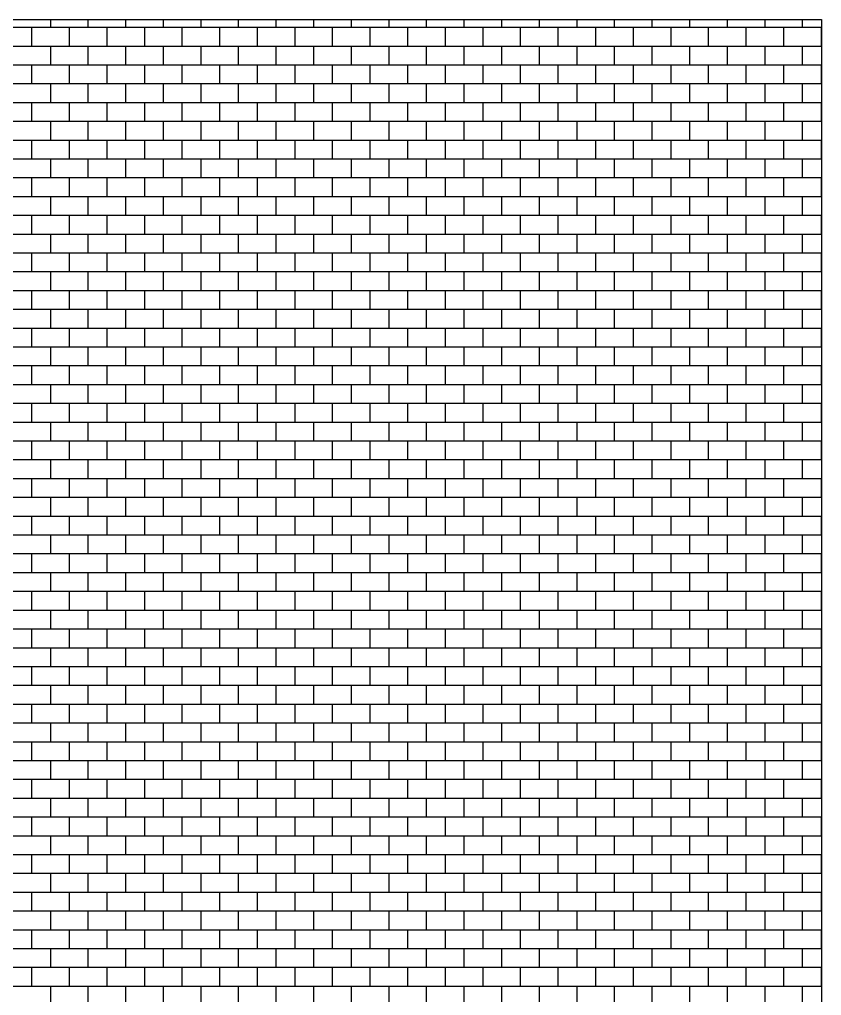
# Model space of a CAD drawing. Units: millimetres at full size, sheet at 1:200. Extents: x -75982 to 56920, y -53678 to 7447.
# Drawn here: x 17006 to 42602, y -23700 to 7447 of the extents above; entities that cross this region are included whole.
import ezdxf

# ---------------------------------------------------------------- set-up
doc = ezdxf.new("R2010")
doc.units = ezdxf.units.MM
doc.header["$LTSCALE"] = 200
doc.layers.add('0-8_門型柱部', color=7, linetype='Continuous')

msp = doc.modelspace()

# ---------------------------------------------------------------- linework, layer by layer
at = {"layer": '0-8_門型柱部'}
for p, q in [((-43987.2, 7200), (42601.7, 7200)), ((17400, 6600), (17400, 7200)), ((18000, 7200), (18000, 7446.6)), ((18600, 6600), (18600, 7200)), ((19200, 7200), (19200, 7446.6)), ((19800, 6600), (19800, 7200)), ((20400, 7200), (20400, 7446.6)), ((21000, 6600), (21000, 7200)), ((21600, 7200), (21600, 7446.6)), ((22200, 6600), (22200, 7200)), ((22800, 7200), (22800, 7446.6)), ((23400, 6600), (23400, 7200)), ((24000, 7200), (24000, 7446.6)), ((24600, 6600), (24600, 7200)), ((25200, 7200), (25200, 7446.6)), ((25800, 6600), (25800, 7200)), ((26400, 7200), (26400, 7446.6)), ((27000, 6600), (27000, 7200)), ((27600, 7200), (27600, 7446.6)), ((28200, 6600), (28200, 7200)), ((28800, 7200), (28800, 7446.6)), ((29400, 6600), (29400, 7200)), ((30000, 7200), (30000, 7446.6)), ((30600, 6600), (30600, 7200)), ((31200, 7200), (31200, 7446.6)), ((31800, 6600), (31800, 7200)), ((32400, 7200), (32400, 7446.6)), ((33000, 6600), (33000, 7200)), ((33600, 7200), (33600, 7446.6)), ((34200, 6600), (34200, 7200)), ((34800, 7200), (34800, 7446.6)), ((35400, 6600), (35400, 7200)), ((36000, 7200), (36000, 7446.6)), ((36600, 6600), (36600, 7200)), ((37200, 7200), (37200, 7446.6)), ((37800, 6600), (37800, 7200)), ((38400, 7200), (38400, 7446.6)), ((39000, 6600), (39000, 7200)), ((39600, 7200), (39600, 7446.6)), ((40200, 6600), (40200, 7200)), ((40800, 7200), (40800, 7446.6)), ((41400, 6600), (41400, 7200)), ((42000, 7200), (42000, 7446.6)), ((42600, 6600), (42600, 7200)), ((-43987.2, 6600), (42601.7, 6600)), ((18000, 6000), (18000, 6600)), ((19200, 6000), (19200, 6600)), ((20400, 6000), (20400, 6600)), ((21600, 6000), (21600, 6600)), ((22800, 6000), (22800, 6600)), ((24000, 6000), (24000, 6600)), ((25200, 6000), (25200, 6600)), ((26400, 6000), (26400, 6600)), ((27600, 6000), (27600, 6600)), ((28800, 6000), (28800, 6600)), ((30000, 6000), (30000, 6600)), ((31200, 6000), (31200, 6600)), ((32400, 6000), (32400, 6600)), ((33600, 6000), (33600, 6600)), ((34800, 6000), (34800, 6600)), ((36000, 6000), (36000, 6600)), ((37200, 6000), (37200, 6600)), ((38400, 6000), (38400, 6600)), ((39600, 6000), (39600, 6600)), ((40800, 6000), (40800, 6600)), ((42000, 6000), (42000, 6600)), ((-43987.2, 6000), (42601.7, 6000)), ((17400, 5400), (17400, 6000)), ((18600, 5400), (18600, 6000)), ((19800, 5400), (19800, 6000)), ((21000, 5400), (21000, 6000)), ((22200, 5400), (22200, 6000)), ((23400, 5400), (23400, 6000)), ((24600, 5400), (24600, 6000)), ((25800, 5400), (25800, 6000)), ((27000, 5400), (27000, 6000)), ((28200, 5400), (28200, 6000)), ((29400, 5400), (29400, 6000)), ((30600, 5400), (30600, 6000)), ((31800, 5400), (31800, 6000)), ((33000, 5400), (33000, 6000)), ((34200, 5400), (34200, 6000)), ((35400, 5400), (35400, 6000)), ((36600, 5400), (36600, 6000)), ((37800, 5400), (37800, 6000)), ((39000, 5400), (39000, 6000)), ((40200, 5400), (40200, 6000)), ((41400, 5400), (41400, 6000)), ((42600, 5400), (42600, 6000)), ((-43987.2, 5400), (42601.7, 5400)), ((18000, 4800), (18000, 5400)), ((19200, 4800), (19200, 5400)), ((20400, 4800), (20400, 5400)), ((21600, 4800), (21600, 5400)), ((22800, 4800), (22800, 5400)), ((24000, 4800), (24000, 5400)), ((25200, 4800), (25200, 5400)), ((26400, 4800), (26400, 5400)), ((27600, 4800), (27600, 5400)), ((28800, 4800), (28800, 5400)), ((30000, 4800), (30000, 5400)), ((31200, 4800), (31200, 5400)), ((32400, 4800), (32400, 5400)), ((33600, 4800), (33600, 5400)), ((34800, 4800), (34800, 5400)), ((36000, 4800), (36000, 5400)), ((37200, 4800), (37200, 5400)), ((38400, 4800), (38400, 5400)), ((39600, 4800), (39600, 5400)), ((40800, 4800), (40800, 5400)), ((42000, 4800), (42000, 5400)), ((-43987.2, 4800), (42601.7, 4800)), ((17400, 4200), (17400, 4800)), ((18600, 4200), (18600, 4800)), ((19800, 4200), (19800, 4800)), ((21000, 4200), (21000, 4800)), ((22200, 4200), (22200, 4800)), ((23400, 4200), (23400, 4800)), ((24600, 4200), (24600, 4800)), ((25800, 4200), (25800, 4800)), ((27000, 4200), (27000, 4800)), ((28200, 4200), (28200, 4800)), ((29400, 4200), (29400, 4800)), ((30600, 4200), (30600, 4800)), ((31800, 4200), (31800, 4800)), ((33000, 4200), (33000, 4800)), ((34200, 4200), (34200, 4800)), ((35400, 4200), (35400, 4800)), ((36600, 4200), (36600, 4800)), ((37800, 4200), (37800, 4800)), ((39000, 4200), (39000, 4800)), ((40200, 4200), (40200, 4800)), ((41400, 4200), (41400, 4800)), ((42600, 4200), (42600, 4800)), ((-43987.2, 4200), (42601.7, 4200)), ((18000, 3600), (18000, 4200)), ((19200, 3600), (19200, 4200)), ((20400, 3600), (20400, 4200)), ((21600, 3600), (21600, 4200)), ((22800, 3600), (22800, 4200)), ((24000, 3600), (24000, 4200)), ((25200, 3600), (25200, 4200)), ((26400, 3600), (26400, 4200)), ((27600, 3600), (27600, 4200)), ((28800, 3600), (28800, 4200)), ((30000, 3600), (30000, 4200)), ((31200, 3600), (31200, 4200)), ((32400, 3600), (32400, 4200)), ((33600, 3600), (33600, 4200)), ((34800, 3600), (34800, 4200)), ((36000, 3600), (36000, 4200)), ((37200, 3600), (37200, 4200)), ((38400, 3600), (38400, 4200)), ((39600, 3600), (39600, 4200)), ((40800, 3600), (40800, 4200)), ((42000, 3600), (42000, 4200)), ((-43987.2, 3600), (42601.7, 3600)), ((17400, 3000), (17400, 3600)), ((18600, 3000), (18600, 3600)), ((19800, 3000), (19800, 3600)), ((21000, 3000), (21000, 3600)), ((22200, 3000), (22200, 3600)), ((23400, 3000), (23400, 3600)), ((24600, 3000), (24600, 3600)), ((25800, 3000), (25800, 3600)), ((27000, 3000), (27000, 3600)), ((28200, 3000), (28200, 3600)), ((29400, 3000), (29400, 3600)), ((30600, 3000), (30600, 3600)), ((31800, 3000), (31800, 3600)), ((33000, 3000), (33000, 3600)), ((34200, 3000), (34200, 3600)), ((35400, 3000), (35400, 3600)), ((36600, 3000), (36600, 3600)), ((37800, 3000), (37800, 3600)), ((39000, 3000), (39000, 3600)), ((40200, 3000), (40200, 3600)), ((41400, 3000), (41400, 3600)), ((42600, 3000), (42600, 3600)), ((-43987.2, 3000), (42601.7, 3000)), ((18000, 2400), (18000, 3000)), ((19200, 2400), (19200, 3000)), ((20400, 2400), (20400, 3000)), ((21600, 2400), (21600, 3000)), ((22800, 2400), (22800, 3000)), ((24000, 2400), (24000, 3000)), ((25200, 2400), (25200, 3000)), ((26400, 2400), (26400, 3000)), ((27600, 2400), (27600, 3000)), ((28800, 2400), (28800, 3000)), ((30000, 2400), (30000, 3000)), ((31200, 2400), (31200, 3000)), ((32400, 2400), (32400, 3000)), ((33600, 2400), (33600, 3000)), ((34800, 2400), (34800, 3000)), ((36000, 2400), (36000, 3000)), ((37200, 2400), (37200, 3000)), ((38400, 2400), (38400, 3000)), ((39600, 2400), (39600, 3000)), ((40800, 2400), (40800, 3000)), ((42000, 2400), (42000, 3000)), ((-43987.2, 2400), (42601.7, 2400)), ((17400, 1800), (17400, 2400)), ((18600, 1800), (18600, 2400)), ((19800, 1800), (19800, 2400)), ((21000, 1800), (21000, 2400)), ((22200, 1800), (22200, 2400)), ((23400, 1800), (23400, 2400)), ((24600, 1800), (24600, 2400)), ((25800, 1800), (25800, 2400)), ((27000, 1800), (27000, 2400)), ((28200, 1800), (28200, 2400)), ((29400, 1800), (29400, 2400)), ((30600, 1800), (30600, 2400)), ((31800, 1800), (31800, 2400)), ((33000, 1800), (33000, 2400)), ((34200, 1800), (34200, 2400)), ((35400, 1800), (35400, 2400)), ((36600, 1800), (36600, 2400)), ((37800, 1800), (37800, 2400)), ((39000, 1800), (39000, 2400)), ((40200, 1800), (40200, 2400)), ((41400, 1800), (41400, 2400)), ((42600, 1800), (42600, 2400)), ((-43987.2, 1800), (42601.7, 1800)), ((18000, 1200), (18000, 1800)), ((19200, 1200), (19200, 1800)), ((20400, 1200), (20400, 1800)), ((21600, 1200), (21600, 1800)), ((22800, 1200), (22800, 1800)), ((24000, 1200), (24000, 1800)), ((25200, 1200), (25200, 1800)), ((26400, 1200), (26400, 1800)), ((27600, 1200), (27600, 1800)), ((28800, 1200), (28800, 1800)), ((30000, 1200), (30000, 1800)), ((31200, 1200), (31200, 1800)), ((32400, 1200), (32400, 1800)), ((33600, 1200), (33600, 1800)), ((34800, 1200), (34800, 1800)), ((36000, 1200), (36000, 1800)), ((37200, 1200), (37200, 1800)), ((38400, 1200), (38400, 1800)), ((39600, 1200), (39600, 1800)), ((40800, 1200), (40800, 1800)), ((42000, 1200), (42000, 1800)), ((-43987.2, 1200), (42601.7, 1200)), ((17400, 600), (17400, 1200)), ((18600, 600), (18600, 1200)), ((19800, 600), (19800, 1200)), ((21000, 600), (21000, 1200)), ((22200, 600), (22200, 1200)), ((23400, 600), (23400, 1200)), ((24600, 600), (24600, 1200)), ((25800, 600), (25800, 1200)), ((27000, 600), (27000, 1200)), ((28200, 600), (28200, 1200)), ((29400, 600), (29400, 1200)), ((30600, 600), (30600, 1200)), ((31800, 600), (31800, 1200)), ((33000, 600), (33000, 1200)), ((34200, 600), (34200, 1200)), ((35400, 600), (35400, 1200)), ((36600, 600), (36600, 1200)), ((37800, 600), (37800, 1200)), ((39000, 600), (39000, 1200)), ((40200, 600), (40200, 1200)), ((41400, 600), (41400, 1200)), ((42600, 600), (42600, 1200)), ((-43987.2, 600), (42601.7, 600)), ((18000, 0), (18000, 600)), ((19200, 0), (19200, 600)), ((20400, 0), (20400, 600)), ((21600, 0), (21600, 600)), ((22800, 0), (22800, 600)), ((24000, 0), (24000, 600)), ((25200, 0), (25200, 600)), ((26400, 0), (26400, 600)), ((27600, 0), (27600, 600)), ((28800, 0), (28800, 600)), ((30000, 0), (30000, 600)), ((31200, 0), (31200, 600)), ((32400, 0), (32400, 600)), ((33600, 0), (33600, 600)), ((34800, 0), (34800, 600)), ((36000, 0), (36000, 600)), ((37200, 0), (37200, 600)), ((38400, 0), (38400, 600)), ((39600, 0), (39600, 600)), ((40800, 0), (40800, 600)), ((42000, 0), (42000, 600)), ((-43987.2, 0), (42601.7, 0)), ((17400, -600), (17400, 0)), ((18600, -600), (18600, 0)), ((19800, -600), (19800, 0)), ((21000, -600), (21000, 0)), ((22200, -600), (22200, 0)), ((23400, -600), (23400, 0)), ((24600, -600), (24600, 0)), ((25800, -600), (25800, 0)), ((27000, -600), (27000, 0)), ((28200, -600), (28200, 0)), ((29400, -600), (29400, 0)), ((30600, -600), (30600, 0)), ((31800, -600), (31800, 0)), ((33000, -600), (33000, 0)), ((34200, -600), (34200, 0)), ((35400, -600), (35400, 0)), ((36600, -600), (36600, 0)), ((37800, -600), (37800, 0)), ((39000, -600), (39000, 0)), ((40200, -600), (40200, 0)), ((41400, -600), (41400, 0)), ((42600, -600), (42600, 0)), ((-43987.2, -600), (42601.7, -600)), ((18000, -1200), (18000, -600)), ((19200, -1200), (19200, -600)), ((20400, -1200), (20400, -600)), ((21600, -1200), (21600, -600)), ((22800, -1200), (22800, -600)), ((24000, -1200), (24000, -600)), ((25200, -1200), (25200, -600)), ((26400, -1200), (26400, -600)), ((27600, -1200), (27600, -600)), ((28800, -1200), (28800, -600)), ((30000, -1200), (30000, -600)), ((31200, -1200), (31200, -600)), ((32400, -1200), (32400, -600)), ((33600, -1200), (33600, -600)), ((34800, -1200), (34800, -600)), ((36000, -1200), (36000, -600)), ((37200, -1200), (37200, -600)), ((38400, -1200), (38400, -600)), ((39600, -1200), (39600, -600)), ((40800, -1200), (40800, -600)), ((42000, -1200), (42000, -600)), ((-43987.2, -1200), (42601.7, -1200)), ((17400, -1800), (17400, -1200)), ((18600, -1800), (18600, -1200)), ((19800, -1800), (19800, -1200)), ((21000, -1800), (21000, -1200)), ((22200, -1800), (22200, -1200)), ((23400, -1800), (23400, -1200)), ((24600, -1800), (24600, -1200)), ((25800, -1800), (25800, -1200)), ((27000, -1800), (27000, -1200)), ((28200, -1800), (28200, -1200)), ((29400, -1800), (29400, -1200)), ((30600, -1800), (30600, -1200)), ((31800, -1800), (31800, -1200)), ((33000, -1800), (33000, -1200)), ((34200, -1800), (34200, -1200)), ((35400, -1800), (35400, -1200)), ((36600, -1800), (36600, -1200)), ((37800, -1800), (37800, -1200)), ((39000, -1800), (39000, -1200)), ((40200, -1800), (40200, -1200)), ((41400, -1800), (41400, -1200)), ((42600, -1800), (42600, -1200)), ((-43987.2, -1800), (42601.7, -1800)), ((18000, -2400), (18000, -1800)), ((19200, -2400), (19200, -1800)), ((20400, -2400), (20400, -1800)), ((21600, -2400), (21600, -1800)), ((22800, -2400), (22800, -1800)), ((24000, -2400), (24000, -1800)), ((25200, -2400), (25200, -1800)), ((26400, -2400), (26400, -1800)), ((27600, -2400), (27600, -1800)), ((28800, -2400), (28800, -1800)), ((30000, -2400), (30000, -1800)), ((31200, -2400), (31200, -1800)), ((32400, -2400), (32400, -1800)), ((33600, -2400), (33600, -1800)), ((34800, -2400), (34800, -1800)), ((36000, -2400), (36000, -1800)), ((37200, -2400), (37200, -1800)), ((38400, -2400), (38400, -1800)), ((39600, -2400), (39600, -1800)), ((40800, -2400), (40800, -1800)), ((42000, -2400), (42000, -1800)), ((-43987.2, -2400), (42601.7, -2400)), ((17400, -3000), (17400, -2400)), ((18600, -3000), (18600, -2400)), ((19800, -3000), (19800, -2400)), ((21000, -3000), (21000, -2400)), ((22200, -3000), (22200, -2400)), ((23400, -3000), (23400, -2400)), ((24600, -3000), (24600, -2400)), ((25800, -3000), (25800, -2400)), ((27000, -3000), (27000, -2400)), ((28200, -3000), (28200, -2400)), ((29400, -3000), (29400, -2400)), ((30600, -3000), (30600, -2400)), ((31800, -3000), (31800, -2400)), ((33000, -3000), (33000, -2400)), ((34200, -3000), (34200, -2400)), ((35400, -3000), (35400, -2400)), ((36600, -3000), (36600, -2400)), ((37800, -3000), (37800, -2400)), ((39000, -3000), (39000, -2400)), ((40200, -3000), (40200, -2400)), ((41400, -3000), (41400, -2400)), ((42600, -3000), (42600, -2400)), ((-43987.2, -3000), (42601.7, -3000)), ((18000, -3600), (18000, -3000)), ((19200, -3600), (19200, -3000)), ((20400, -3600), (20400, -3000)), ((21600, -3600), (21600, -3000)), ((22800, -3600), (22800, -3000)), ((24000, -3600), (24000, -3000)), ((25200, -3600), (25200, -3000)), ((26400, -3600), (26400, -3000)), ((27600, -3600), (27600, -3000)), ((28800, -3600), (28800, -3000)), ((30000, -3600), (30000, -3000)), ((31200, -3600), (31200, -3000)), ((32400, -3600), (32400, -3000)), ((33600, -3600), (33600, -3000)), ((34800, -3600), (34800, -3000)), ((36000, -3600), (36000, -3000)), ((37200, -3600), (37200, -3000)), ((38400, -3600), (38400, -3000)), ((39600, -3600), (39600, -3000)), ((40800, -3600), (40800, -3000)), ((42000, -3600), (42000, -3000)), ((-43987.2, -3600), (42601.7, -3600)), ((17400, -4200), (17400, -3600)), ((18600, -4200), (18600, -3600)), ((19800, -4200), (19800, -3600)), ((21000, -4200), (21000, -3600)), ((22200, -4200), (22200, -3600)), ((23400, -4200), (23400, -3600)), ((24600, -4200), (24600, -3600)), ((25800, -4200), (25800, -3600)), ((27000, -4200), (27000, -3600)), ((28200, -4200), (28200, -3600)), ((29400, -4200), (29400, -3600)), ((30600, -4200), (30600, -3600)), ((31800, -4200), (31800, -3600)), ((33000, -4200), (33000, -3600)), ((34200, -4200), (34200, -3600)), ((35400, -4200), (35400, -3600)), ((36600, -4200), (36600, -3600)), ((37800, -4200), (37800, -3600)), ((39000, -4200), (39000, -3600)), ((40200, -4200), (40200, -3600)), ((41400, -4200), (41400, -3600)), ((42600, -4200), (42600, -3600)), ((-43987.2, -4200), (42601.7, -4200)), ((18000, -4800), (18000, -4200)), ((19200, -4800), (19200, -4200)), ((20400, -4800), (20400, -4200)), ((21600, -4800), (21600, -4200)), ((22800, -4800), (22800, -4200)), ((24000, -4800), (24000, -4200)), ((25200, -4800), (25200, -4200)), ((26400, -4800), (26400, -4200)), ((27600, -4800), (27600, -4200)), ((28800, -4800), (28800, -4200)), ((30000, -4800), (30000, -4200)), ((31200, -4800), (31200, -4200)), ((32400, -4800), (32400, -4200)), ((33600, -4800), (33600, -4200)), ((34800, -4800), (34800, -4200)), ((36000, -4800), (36000, -4200)), ((37200, -4800), (37200, -4200)), ((38400, -4800), (38400, -4200)), ((39600, -4800), (39600, -4200)), ((40800, -4800), (40800, -4200)), ((42000, -4800), (42000, -4200)), ((-43987.2, -4800), (42601.7, -4800)), ((17400, -5400), (17400, -4800)), ((18600, -5400), (18600, -4800)), ((19800, -5400), (19800, -4800)), ((21000, -5400), (21000, -4800)), ((22200, -5400), (22200, -4800)), ((23400, -5400), (23400, -4800)), ((24600, -5400), (24600, -4800)), ((25800, -5400), (25800, -4800)), ((27000, -5400), (27000, -4800)), ((28200, -5400), (28200, -4800)), ((29400, -5400), (29400, -4800)), ((30600, -5400), (30600, -4800)), ((31800, -5400), (31800, -4800)), ((33000, -5400), (33000, -4800)), ((34200, -5400), (34200, -4800)), ((35400, -5400), (35400, -4800)), ((36600, -5400), (36600, -4800)), ((37800, -5400), (37800, -4800)), ((39000, -5400), (39000, -4800)), ((40200, -5400), (40200, -4800)), ((41400, -5400), (41400, -4800)), ((42600, -5400), (42600, -4800)), ((-43987.2, -5400), (42601.7, -5400)), ((18000, -6000), (18000, -5400)), ((19200, -6000), (19200, -5400)), ((20400, -6000), (20400, -5400)), ((21600, -6000), (21600, -5400)), ((22800, -6000), (22800, -5400)), ((24000, -6000), (24000, -5400)), ((25200, -6000), (25200, -5400)), ((26400, -6000), (26400, -5400)), ((27600, -6000), (27600, -5400)), ((28800, -6000), (28800, -5400)), ((30000, -6000), (30000, -5400)), ((31200, -6000), (31200, -5400)), ((32400, -6000), (32400, -5400)), ((33600, -6000), (33600, -5400)), ((34800, -6000), (34800, -5400)), ((36000, -6000), (36000, -5400)), ((37200, -6000), (37200, -5400)), ((38400, -6000), (38400, -5400)), ((39600, -6000), (39600, -5400)), ((40800, -6000), (40800, -5400)), ((42000, -6000), (42000, -5400)), ((-43987.2, -6000), (42601.7, -6000)), ((17400, -6600), (17400, -6000)), ((18600, -6600), (18600, -6000)), ((19800, -6600), (19800, -6000)), ((21000, -6600), (21000, -6000)), ((22200, -6600), (22200, -6000)), ((23400, -6600), (23400, -6000)), ((24600, -6600), (24600, -6000)), ((25800, -6600), (25800, -6000)), ((27000, -6600), (27000, -6000)), ((28200, -6600), (28200, -6000)), ((29400, -6600), (29400, -6000)), ((30600, -6600), (30600, -6000)), ((31800, -6600), (31800, -6000)), ((33000, -6600), (33000, -6000)), ((34200, -6600), (34200, -6000)), ((35400, -6600), (35400, -6000)), ((36600, -6600), (36600, -6000)), ((37800, -6600), (37800, -6000)), ((39000, -6600), (39000, -6000)), ((40200, -6600), (40200, -6000)), ((41400, -6600), (41400, -6000)), ((42600, -6600), (42600, -6000)), ((-43987.2, -6600), (42601.7, -6600)), ((18000, -7200), (18000, -6600)), ((19200, -7200), (19200, -6600)), ((20400, -7200), (20400, -6600)), ((21600, -7200), (21600, -6600)), ((22800, -7200), (22800, -6600)), ((24000, -7200), (24000, -6600)), ((25200, -7200), (25200, -6600)), ((26400, -7200), (26400, -6600)), ((27600, -7200), (27600, -6600)), ((28800, -7200), (28800, -6600)), ((30000, -7200), (30000, -6600)), ((31200, -7200), (31200, -6600)), ((32400, -7200), (32400, -6600)), ((33600, -7200), (33600, -6600)), ((34800, -7200), (34800, -6600)), ((36000, -7200), (36000, -6600)), ((37200, -7200), (37200, -6600)), ((38400, -7200), (38400, -6600)), ((39600, -7200), (39600, -6600)), ((40800, -7200), (40800, -6600)), ((42000, -7200), (42000, -6600)), ((-43987.2, -7200), (42601.7, -7200)), ((17400, -7800), (17400, -7200)), ((18600, -7800), (18600, -7200)), ((19800, -7800), (19800, -7200)), ((21000, -7800), (21000, -7200)), ((22200, -7800), (22200, -7200)), ((23400, -7800), (23400, -7200)), ((24600, -7800), (24600, -7200)), ((25800, -7800), (25800, -7200)), ((27000, -7800), (27000, -7200)), ((28200, -7800), (28200, -7200)), ((29400, -7800), (29400, -7200)), ((30600, -7800), (30600, -7200)), ((31800, -7800), (31800, -7200)), ((33000, -7800), (33000, -7200)), ((34200, -7800), (34200, -7200)), ((35400, -7800), (35400, -7200)), ((36600, -7800), (36600, -7200)), ((37800, -7800), (37800, -7200)), ((39000, -7800), (39000, -7200)), ((40200, -7800), (40200, -7200)), ((41400, -7800), (41400, -7200)), ((42600, -7800), (42600, -7200)), ((-43987.2, -7800), (42601.7, -7800)), ((18000, -8400), (18000, -7800)), ((19200, -8400), (19200, -7800)), ((20400, -8400), (20400, -7800)), ((21600, -8400), (21600, -7800)), ((22800, -8400), (22800, -7800)), ((24000, -8400), (24000, -7800)), ((25200, -8400), (25200, -7800)), ((26400, -8400), (26400, -7800)), ((27600, -8400), (27600, -7800)), ((28800, -8400), (28800, -7800)), ((30000, -8400), (30000, -7800)), ((31200, -8400), (31200, -7800)), ((32400, -8400), (32400, -7800)), ((33600, -8400), (33600, -7800)), ((34800, -8400), (34800, -7800)), ((36000, -8400), (36000, -7800)), ((37200, -8400), (37200, -7800)), ((38400, -8400), (38400, -7800)), ((39600, -8400), (39600, -7800)), ((40800, -8400), (40800, -7800)), ((42000, -8400), (42000, -7800)), ((-43987.2, -8400), (42601.7, -8400)), ((17400, -9000), (17400, -8400)), ((18600, -9000), (18600, -8400)), ((19800, -9000), (19800, -8400)), ((21000, -9000), (21000, -8400)), ((22200, -9000), (22200, -8400)), ((23400, -9000), (23400, -8400)), ((24600, -9000), (24600, -8400)), ((25800, -9000), (25800, -8400)), ((27000, -9000), (27000, -8400)), ((28200, -9000), (28200, -8400)), ((29400, -9000), (29400, -8400)), ((30600, -9000), (30600, -8400)), ((31800, -9000), (31800, -8400)), ((33000, -9000), (33000, -8400)), ((34200, -9000), (34200, -8400)), ((35400, -9000), (35400, -8400)), ((36600, -9000), (36600, -8400)), ((37800, -9000), (37800, -8400)), ((39000, -9000), (39000, -8400)), ((40200, -9000), (40200, -8400)), ((41400, -9000), (41400, -8400)), ((42600, -9000), (42600, -8400)), ((-43987.2, -9000), (42601.7, -9000)), ((18000, -9600), (18000, -9000)), ((19200, -9600), (19200, -9000)), ((20400, -9600), (20400, -9000)), ((21600, -9600), (21600, -9000)), ((22800, -9600), (22800, -9000)), ((24000, -9600), (24000, -9000)), ((25200, -9600), (25200, -9000)), ((26400, -9600), (26400, -9000)), ((27600, -9600), (27600, -9000)), ((28800, -9600), (28800, -9000)), ((30000, -9600), (30000, -9000)), ((31200, -9600), (31200, -9000)), ((32400, -9600), (32400, -9000)), ((33600, -9600), (33600, -9000)), ((34800, -9600), (34800, -9000)), ((36000, -9600), (36000, -9000)), ((37200, -9600), (37200, -9000)), ((38400, -9600), (38400, -9000)), ((39600, -9600), (39600, -9000)), ((40800, -9600), (40800, -9000)), ((42000, -9600), (42000, -9000)), ((-43987.2, -9600), (42601.7, -9600)), ((17400, -10200), (17400, -9600)), ((18600, -10200), (18600, -9600)), ((19800, -10200), (19800, -9600)), ((21000, -10200), (21000, -9600)), ((22200, -10200), (22200, -9600)), ((23400, -10200), (23400, -9600)), ((24600, -10200), (24600, -9600)), ((25800, -10200), (25800, -9600)), ((27000, -10200), (27000, -9600)), ((28200, -10200), (28200, -9600)), ((29400, -10200), (29400, -9600)), ((30600, -10200), (30600, -9600)), ((31800, -10200), (31800, -9600)), ((33000, -10200), (33000, -9600)), ((34200, -10200), (34200, -9600)), ((35400, -10200), (35400, -9600)), ((36600, -10200), (36600, -9600)), ((37800, -10200), (37800, -9600)), ((39000, -10200), (39000, -9600)), ((40200, -10200), (40200, -9600)), ((41400, -10200), (41400, -9600)), ((42600, -10200), (42600, -9600)), ((-43987.2, -10200), (42601.7, -10200)), ((18000, -10800), (18000, -10200)), ((19200, -10800), (19200, -10200)), ((20400, -10800), (20400, -10200)), ((21600, -10800), (21600, -10200)), ((22800, -10800), (22800, -10200)), ((24000, -10800), (24000, -10200)), ((25200, -10800), (25200, -10200)), ((26400, -10800), (26400, -10200)), ((27600, -10800), (27600, -10200)), ((28800, -10800), (28800, -10200)), ((30000, -10800), (30000, -10200)), ((31200, -10800), (31200, -10200)), ((32400, -10800), (32400, -10200)), ((33600, -10800), (33600, -10200)), ((34800, -10800), (34800, -10200)), ((36000, -10800), (36000, -10200)), ((37200, -10800), (37200, -10200)), ((38400, -10800), (38400, -10200)), ((39600, -10800), (39600, -10200)), ((40800, -10800), (40800, -10200)), ((42000, -10800), (42000, -10200)), ((-43987.2, -10800), (42601.7, -10800)), ((17400, -11400), (17400, -10800)), ((18600, -11400), (18600, -10800)), ((19800, -11400), (19800, -10800)), ((21000, -11400), (21000, -10800)), ((22200, -11400), (22200, -10800)), ((23400, -11400), (23400, -10800)), ((24600, -11400), (24600, -10800)), ((25800, -11400), (25800, -10800)), ((27000, -11400), (27000, -10800)), ((28200, -11400), (28200, -10800)), ((29400, -11400), (29400, -10800)), ((30600, -11400), (30600, -10800)), ((31800, -11400), (31800, -10800)), ((33000, -11400), (33000, -10800)), ((34200, -11400), (34200, -10800)), ((35400, -11400), (35400, -10800)), ((36600, -11400), (36600, -10800)), ((37800, -11400), (37800, -10800)), ((39000, -11400), (39000, -10800)), ((40200, -11400), (40200, -10800)), ((41400, -11400), (41400, -10800)), ((42600, -11400), (42600, -10800)), ((-43987.2, -11400), (42601.7, -11400)), ((18000, -12000), (18000, -11400)), ((19200, -12000), (19200, -11400)), ((20400, -12000), (20400, -11400)), ((21600, -12000), (21600, -11400)), ((22800, -12000), (22800, -11400)), ((24000, -12000), (24000, -11400)), ((25200, -12000), (25200, -11400)), ((26400, -12000), (26400, -11400)), ((27600, -12000), (27600, -11400)), ((28800, -12000), (28800, -11400)), ((30000, -12000), (30000, -11400)), ((31200, -12000), (31200, -11400)), ((32400, -12000), (32400, -11400)), ((33600, -12000), (33600, -11400)), ((34800, -12000), (34800, -11400)), ((36000, -12000), (36000, -11400)), ((37200, -12000), (37200, -11400)), ((38400, -12000), (38400, -11400)), ((39600, -12000), (39600, -11400)), ((40800, -12000), (40800, -11400)), ((42000, -12000), (42000, -11400)), ((-43987.2, -12000), (42601.7, -12000)), ((17400, -12600), (17400, -12000)), ((18600, -12600), (18600, -12000)), ((19800, -12600), (19800, -12000)), ((21000, -12600), (21000, -12000)), ((22200, -12600), (22200, -12000)), ((23400, -12600), (23400, -12000)), ((24600, -12600), (24600, -12000)), ((25800, -12600), (25800, -12000)), ((27000, -12600), (27000, -12000)), ((28200, -12600), (28200, -12000)), ((29400, -12600), (29400, -12000)), ((30600, -12600), (30600, -12000)), ((31800, -12600), (31800, -12000)), ((33000, -12600), (33000, -12000)), ((34200, -12600), (34200, -12000)), ((35400, -12600), (35400, -12000)), ((36600, -12600), (36600, -12000)), ((37800, -12600), (37800, -12000)), ((39000, -12600), (39000, -12000)), ((40200, -12600), (40200, -12000)), ((41400, -12600), (41400, -12000)), ((42600, -12600), (42600, -12000)), ((-43987.2, -12600), (42601.7, -12600)), ((18000, -13200), (18000, -12600)), ((19200, -13200), (19200, -12600)), ((20400, -13200), (20400, -12600)), ((21600, -13200), (21600, -12600)), ((22800, -13200), (22800, -12600)), ((24000, -13200), (24000, -12600)), ((25200, -13200), (25200, -12600)), ((26400, -13200), (26400, -12600)), ((27600, -13200), (27600, -12600)), ((28800, -13200), (28800, -12600)), ((30000, -13200), (30000, -12600)), ((31200, -13200), (31200, -12600)), ((32400, -13200), (32400, -12600)), ((33600, -13200), (33600, -12600)), ((34800, -13200), (34800, -12600)), ((36000, -13200), (36000, -12600)), ((37200, -13200), (37200, -12600)), ((38400, -13200), (38400, -12600)), ((39600, -13200), (39600, -12600)), ((40800, -13200), (40800, -12600)), ((42000, -13200), (42000, -12600)), ((-43987.2, -13200), (42601.7, -13200)), ((17400, -13800), (17400, -13200)), ((18600, -13800), (18600, -13200)), ((19800, -13800), (19800, -13200)), ((21000, -13800), (21000, -13200)), ((22200, -13800), (22200, -13200)), ((23400, -13800), (23400, -13200)), ((24600, -13800), (24600, -13200)), ((25800, -13800), (25800, -13200)), ((27000, -13800), (27000, -13200)), ((28200, -13800), (28200, -13200)), ((29400, -13800), (29400, -13200)), ((30600, -13800), (30600, -13200)), ((31800, -13800), (31800, -13200)), ((33000, -13800), (33000, -13200)), ((34200, -13800), (34200, -13200)), ((35400, -13800), (35400, -13200)), ((36600, -13800), (36600, -13200)), ((37800, -13800), (37800, -13200)), ((39000, -13800), (39000, -13200)), ((40200, -13800), (40200, -13200)), ((41400, -13800), (41400, -13200)), ((42600, -13800), (42600, -13200)), ((-43987.2, -13800), (42601.7, -13800)), ((18000, -14400), (18000, -13800)), ((19200, -14400), (19200, -13800)), ((20400, -14400), (20400, -13800)), ((21600, -14400), (21600, -13800)), ((22800, -14400), (22800, -13800)), ((24000, -14400), (24000, -13800)), ((25200, -14400), (25200, -13800)), ((26400, -14400), (26400, -13800)), ((27600, -14400), (27600, -13800)), ((28800, -14400), (28800, -13800)), ((30000, -14400), (30000, -13800)), ((31200, -14400), (31200, -13800)), ((32400, -14400), (32400, -13800)), ((33600, -14400), (33600, -13800)), ((34800, -14400), (34800, -13800)), ((36000, -14400), (36000, -13800)), ((37200, -14400), (37200, -13800)), ((38400, -14400), (38400, -13800)), ((39600, -14400), (39600, -13800)), ((40800, -14400), (40800, -13800)), ((42000, -14400), (42000, -13800)), ((-43987.2, -14400), (42601.7, -14400)), ((17400, -15000), (17400, -14400)), ((18600, -15000), (18600, -14400)), ((19800, -15000), (19800, -14400)), ((21000, -15000), (21000, -14400)), ((22200, -15000), (22200, -14400)), ((23400, -15000), (23400, -14400)), ((24600, -15000), (24600, -14400)), ((25800, -15000), (25800, -14400)), ((27000, -15000), (27000, -14400)), ((28200, -15000), (28200, -14400)), ((29400, -15000), (29400, -14400)), ((30600, -15000), (30600, -14400)), ((31800, -15000), (31800, -14400)), ((33000, -15000), (33000, -14400)), ((34200, -15000), (34200, -14400)), ((35400, -15000), (35400, -14400)), ((36600, -15000), (36600, -14400)), ((37800, -15000), (37800, -14400)), ((39000, -15000), (39000, -14400)), ((40200, -15000), (40200, -14400)), ((41400, -15000), (41400, -14400)), ((42600, -15000), (42600, -14400)), ((-43987.2, -15000), (42601.7, -15000)), ((18000, -15600), (18000, -15000)), ((19200, -15600), (19200, -15000)), ((20400, -15600), (20400, -15000)), ((21600, -15600), (21600, -15000)), ((22800, -15600), (22800, -15000)), ((24000, -15600), (24000, -15000)), ((25200, -15600), (25200, -15000)), ((26400, -15600), (26400, -15000)), ((27600, -15600), (27600, -15000)), ((28800, -15600), (28800, -15000)), ((30000, -15600), (30000, -15000)), ((31200, -15600), (31200, -15000)), ((32400, -15600), (32400, -15000)), ((33600, -15600), (33600, -15000)), ((34800, -15600), (34800, -15000)), ((36000, -15600), (36000, -15000)), ((37200, -15600), (37200, -15000)), ((38400, -15600), (38400, -15000)), ((39600, -15600), (39600, -15000)), ((40800, -15600), (40800, -15000)), ((42000, -15600), (42000, -15000)), ((-43987.2, -15600), (42601.7, -15600)), ((17400, -16200), (17400, -15600)), ((18600, -16200), (18600, -15600)), ((19800, -16200), (19800, -15600)), ((21000, -16200), (21000, -15600)), ((22200, -16200), (22200, -15600)), ((23400, -16200), (23400, -15600)), ((24600, -16200), (24600, -15600)), ((25800, -16200), (25800, -15600)), ((27000, -16200), (27000, -15600)), ((28200, -16200), (28200, -15600)), ((29400, -16200), (29400, -15600)), ((30600, -16200), (30600, -15600)), ((31800, -16200), (31800, -15600)), ((33000, -16200), (33000, -15600)), ((34200, -16200), (34200, -15600)), ((35400, -16200), (35400, -15600)), ((36600, -16200), (36600, -15600)), ((37800, -16200), (37800, -15600)), ((39000, -16200), (39000, -15600)), ((40200, -16200), (40200, -15600)), ((41400, -16200), (41400, -15600)), ((42600, -16200), (42600, -15600)), ((-43987.2, -16200), (42601.7, -16200)), ((18000, -16800), (18000, -16200)), ((19200, -16800), (19200, -16200)), ((20400, -16800), (20400, -16200)), ((21600, -16800), (21600, -16200)), ((22800, -16800), (22800, -16200)), ((24000, -16800), (24000, -16200)), ((25200, -16800), (25200, -16200)), ((26400, -16800), (26400, -16200)), ((27600, -16800), (27600, -16200)), ((28800, -16800), (28800, -16200)), ((30000, -16800), (30000, -16200)), ((31200, -16800), (31200, -16200)), ((32400, -16800), (32400, -16200)), ((33600, -16800), (33600, -16200)), ((34800, -16800), (34800, -16200)), ((36000, -16800), (36000, -16200)), ((37200, -16800), (37200, -16200)), ((38400, -16800), (38400, -16200)), ((39600, -16800), (39600, -16200)), ((40800, -16800), (40800, -16200)), ((42000, -16800), (42000, -16200)), ((-43987.2, -16800), (42601.7, -16800)), ((17400, -17400), (17400, -16800)), ((18600, -17400), (18600, -16800)), ((19800, -17400), (19800, -16800)), ((21000, -17400), (21000, -16800)), ((22200, -17400), (22200, -16800)), ((23400, -17400), (23400, -16800)), ((24600, -17400), (24600, -16800)), ((25800, -17400), (25800, -16800)), ((27000, -17400), (27000, -16800)), ((28200, -17400), (28200, -16800)), ((29400, -17400), (29400, -16800)), ((30600, -17400), (30600, -16800)), ((31800, -17400), (31800, -16800)), ((33000, -17400), (33000, -16800)), ((34200, -17400), (34200, -16800)), ((35400, -17400), (35400, -16800)), ((36600, -17400), (36600, -16800)), ((37800, -17400), (37800, -16800)), ((39000, -17400), (39000, -16800)), ((40200, -17400), (40200, -16800)), ((41400, -17400), (41400, -16800)), ((42600, -17400), (42600, -16800)), ((-43987.2, -17400), (42601.7, -17400)), ((18000, -18000), (18000, -17400)), ((19200, -18000), (19200, -17400)), ((20400, -18000), (20400, -17400)), ((21600, -18000), (21600, -17400)), ((22800, -18000), (22800, -17400)), ((24000, -18000), (24000, -17400)), ((25200, -18000), (25200, -17400)), ((26400, -18000), (26400, -17400)), ((27600, -18000), (27600, -17400)), ((28800, -18000), (28800, -17400)), ((30000, -18000), (30000, -17400)), ((31200, -18000), (31200, -17400)), ((32400, -18000), (32400, -17400)), ((33600, -18000), (33600, -17400)), ((34800, -18000), (34800, -17400)), ((36000, -18000), (36000, -17400)), ((37200, -18000), (37200, -17400)), ((38400, -18000), (38400, -17400)), ((39600, -18000), (39600, -17400)), ((40800, -18000), (40800, -17400)), ((42000, -18000), (42000, -17400)), ((-43987.2, -18000), (42601.7, -18000)), ((17400, -18600), (17400, -18000)), ((18600, -18600), (18600, -18000)), ((19800, -18600), (19800, -18000)), ((21000, -18600), (21000, -18000)), ((22200, -18600), (22200, -18000)), ((23400, -18600), (23400, -18000)), ((24600, -18600), (24600, -18000)), ((25800, -18600), (25800, -18000)), ((27000, -18600), (27000, -18000)), ((28200, -18600), (28200, -18000)), ((29400, -18600), (29400, -18000)), ((30600, -18600), (30600, -18000)), ((31800, -18600), (31800, -18000)), ((33000, -18600), (33000, -18000)), ((34200, -18600), (34200, -18000)), ((35400, -18600), (35400, -18000)), ((36600, -18600), (36600, -18000)), ((37800, -18600), (37800, -18000)), ((39000, -18600), (39000, -18000)), ((40200, -18600), (40200, -18000)), ((41400, -18600), (41400, -18000)), ((42600, -18600), (42600, -18000)), ((-43987.2, -18600), (42601.7, -18600)), ((18000, -19200), (18000, -18600)), ((19200, -19200), (19200, -18600)), ((20400, -19200), (20400, -18600)), ((21600, -19200), (21600, -18600)), ((22800, -19200), (22800, -18600)), ((24000, -19200), (24000, -18600)), ((25200, -19200), (25200, -18600)), ((26400, -19200), (26400, -18600)), ((27600, -19200), (27600, -18600)), ((28800, -19200), (28800, -18600)), ((30000, -19200), (30000, -18600)), ((31200, -19200), (31200, -18600)), ((32400, -19200), (32400, -18600)), ((33600, -19200), (33600, -18600)), ((34800, -19200), (34800, -18600)), ((36000, -19200), (36000, -18600)), ((37200, -19200), (37200, -18600)), ((38400, -19200), (38400, -18600)), ((39600, -19200), (39600, -18600)), ((40800, -19200), (40800, -18600)), ((42000, -19200), (42000, -18600)), ((-43987.2, -19200), (42601.7, -19200)), ((17400, -19800), (17400, -19200)), ((18600, -19800), (18600, -19200)), ((19800, -19800), (19800, -19200)), ((21000, -19800), (21000, -19200)), ((22200, -19800), (22200, -19200)), ((23400, -19800), (23400, -19200)), ((24600, -19800), (24600, -19200)), ((25800, -19800), (25800, -19200)), ((27000, -19800), (27000, -19200)), ((28200, -19800), (28200, -19200)), ((29400, -19800), (29400, -19200)), ((30600, -19800), (30600, -19200)), ((31800, -19800), (31800, -19200)), ((33000, -19800), (33000, -19200)), ((34200, -19800), (34200, -19200)), ((35400, -19800), (35400, -19200)), ((36600, -19800), (36600, -19200)), ((37800, -19800), (37800, -19200)), ((39000, -19800), (39000, -19200)), ((40200, -19800), (40200, -19200)), ((41400, -19800), (41400, -19200)), ((42600, -19800), (42600, -19200)), ((-43987.2, -19800), (42601.7, -19800)), ((18000, -20400), (18000, -19800)), ((19200, -20400), (19200, -19800)), ((20400, -20400), (20400, -19800)), ((21600, -20400), (21600, -19800)), ((22800, -20400), (22800, -19800)), ((24000, -20400), (24000, -19800)), ((25200, -20400), (25200, -19800)), ((26400, -20400), (26400, -19800)), ((27600, -20400), (27600, -19800)), ((28800, -20400), (28800, -19800)), ((30000, -20400), (30000, -19800)), ((31200, -20400), (31200, -19800)), ((32400, -20400), (32400, -19800)), ((33600, -20400), (33600, -19800)), ((34800, -20400), (34800, -19800)), ((36000, -20400), (36000, -19800)), ((37200, -20400), (37200, -19800)), ((38400, -20400), (38400, -19800)), ((39600, -20400), (39600, -19800)), ((40800, -20400), (40800, -19800)), ((42000, -20400), (42000, -19800)), ((-43987.2, -20400), (42601.7, -20400)), ((17400, -21000), (17400, -20400)), ((18600, -21000), (18600, -20400)), ((19800, -21000), (19800, -20400)), ((21000, -21000), (21000, -20400)), ((22200, -21000), (22200, -20400)), ((23400, -21000), (23400, -20400)), ((24600, -21000), (24600, -20400)), ((25800, -21000), (25800, -20400)), ((27000, -21000), (27000, -20400)), ((28200, -21000), (28200, -20400)), ((29400, -21000), (29400, -20400)), ((30600, -21000), (30600, -20400)), ((31800, -21000), (31800, -20400)), ((33000, -21000), (33000, -20400)), ((34200, -21000), (34200, -20400)), ((35400, -21000), (35400, -20400)), ((36600, -21000), (36600, -20400)), ((37800, -21000), (37800, -20400)), ((39000, -21000), (39000, -20400)), ((40200, -21000), (40200, -20400)), ((41400, -21000), (41400, -20400)), ((42600, -21000), (42600, -20400)), ((-43987.2, -21000), (42601.7, -21000)), ((18000, -21600), (18000, -21000)), ((19200, -21600), (19200, -21000)), ((20400, -21600), (20400, -21000)), ((21600, -21600), (21600, -21000)), ((22800, -21600), (22800, -21000)), ((24000, -21600), (24000, -21000)), ((25200, -21600), (25200, -21000)), ((26400, -21600), (26400, -21000)), ((27600, -21600), (27600, -21000)), ((28800, -21600), (28800, -21000)), ((30000, -21600), (30000, -21000)), ((31200, -21600), (31200, -21000)), ((32400, -21600), (32400, -21000)), ((33600, -21600), (33600, -21000)), ((34800, -21600), (34800, -21000)), ((36000, -21600), (36000, -21000)), ((37200, -21600), (37200, -21000)), ((38400, -21600), (38400, -21000)), ((39600, -21600), (39600, -21000)), ((40800, -21600), (40800, -21000)), ((42000, -21600), (42000, -21000)), ((-43987.2, -21600), (42601.7, -21600)), ((17400, -22200), (17400, -21600)), ((18600, -22200), (18600, -21600)), ((19800, -22200), (19800, -21600)), ((21000, -22200), (21000, -21600)), ((22200, -22200), (22200, -21600)), ((23400, -22200), (23400, -21600)), ((24600, -22200), (24600, -21600)), ((25800, -22200), (25800, -21600)), ((27000, -22200), (27000, -21600)), ((28200, -22200), (28200, -21600)), ((29400, -22200), (29400, -21600)), ((30600, -22200), (30600, -21600)), ((31800, -22200), (31800, -21600)), ((33000, -22200), (33000, -21600)), ((34200, -22200), (34200, -21600)), ((35400, -22200), (35400, -21600)), ((36600, -22200), (36600, -21600)), ((37800, -22200), (37800, -21600)), ((39000, -22200), (39000, -21600)), ((40200, -22200), (40200, -21600)), ((41400, -22200), (41400, -21600)), ((42600, -22200), (42600, -21600)), ((-43987.2, -22200), (42601.7, -22200)), ((18000, -22800), (18000, -22200)), ((19200, -22800), (19200, -22200)), ((20400, -22800), (20400, -22200)), ((21600, -22800), (21600, -22200)), ((22800, -22800), (22800, -22200)), ((24000, -22800), (24000, -22200)), ((25200, -22800), (25200, -22200)), ((26400, -22800), (26400, -22200)), ((27600, -22800), (27600, -22200)), ((28800, -22800), (28800, -22200)), ((30000, -22800), (30000, -22200)), ((31200, -22800), (31200, -22200)), ((32400, -22800), (32400, -22200)), ((33600, -22800), (33600, -22200)), ((34800, -22800), (34800, -22200)), ((36000, -22800), (36000, -22200)), ((37200, -22800), (37200, -22200)), ((38400, -22800), (38400, -22200)), ((39600, -22800), (39600, -22200)), ((40800, -22800), (40800, -22200)), ((42000, -22800), (42000, -22200)), ((-43987.2, -22800), (42601.7, -22800)), ((17400, -23400), (17400, -22800)), ((18600, -23400), (18600, -22800)), ((19800, -23400), (19800, -22800)), ((21000, -23400), (21000, -22800)), ((22200, -23400), (22200, -22800)), ((23400, -23400), (23400, -22800)), ((24600, -23400), (24600, -22800)), ((25800, -23400), (25800, -22800)), ((27000, -23400), (27000, -22800)), ((28200, -23400), (28200, -22800)), ((29400, -23400), (29400, -22800)), ((30600, -23400), (30600, -22800)), ((31800, -23400), (31800, -22800)), ((33000, -23400), (33000, -22800)), ((34200, -23400), (34200, -22800)), ((35400, -23400), (35400, -22800)), ((36600, -23400), (36600, -22800)), ((37800, -23400), (37800, -22800)), ((39000, -23400), (39000, -22800)), ((40200, -23400), (40200, -22800)), ((41400, -23400), (41400, -22800)), ((42600, -23400), (42600, -22800)), ((-43987.2, -23400), (42601.7, -23400)), ((18000, -24000), (18000, -23400)), ((19200, -24000), (19200, -23400)), ((20400, -24000), (20400, -23400)), ((21600, -24000), (21600, -23400)), ((22800, -24000), (22800, -23400)), ((24000, -24000), (24000, -23400)), ((25200, -24000), (25200, -23400)), ((26400, -24000), (26400, -23400)), ((27600, -24000), (27600, -23400)), ((28800, -24000), (28800, -23400)), ((30000, -24000), (30000, -23400)), ((31200, -24000), (31200, -23400)), ((32400, -24000), (32400, -23400)), ((33600, -24000), (33600, -23400)), ((34800, -24000), (34800, -23400)), ((36000, -24000), (36000, -23400)), ((37200, -24000), (37200, -23400)), ((38400, -24000), (38400, -23400)), ((39600, -24000), (39600, -23400)), ((40800, -24000), (40800, -23400)), ((42000, -24000), (42000, -23400))]:
    msp.add_line(p, q, dxfattribs=at)
msp.add_lwpolyline([(-43987.2, 7446.6), (42601.7, 7446.6), (42601.7, -44506.7), (-43987.2, -44506.7)], close=True, dxfattribs=at)

doc.saveas('drawing.dxf')
